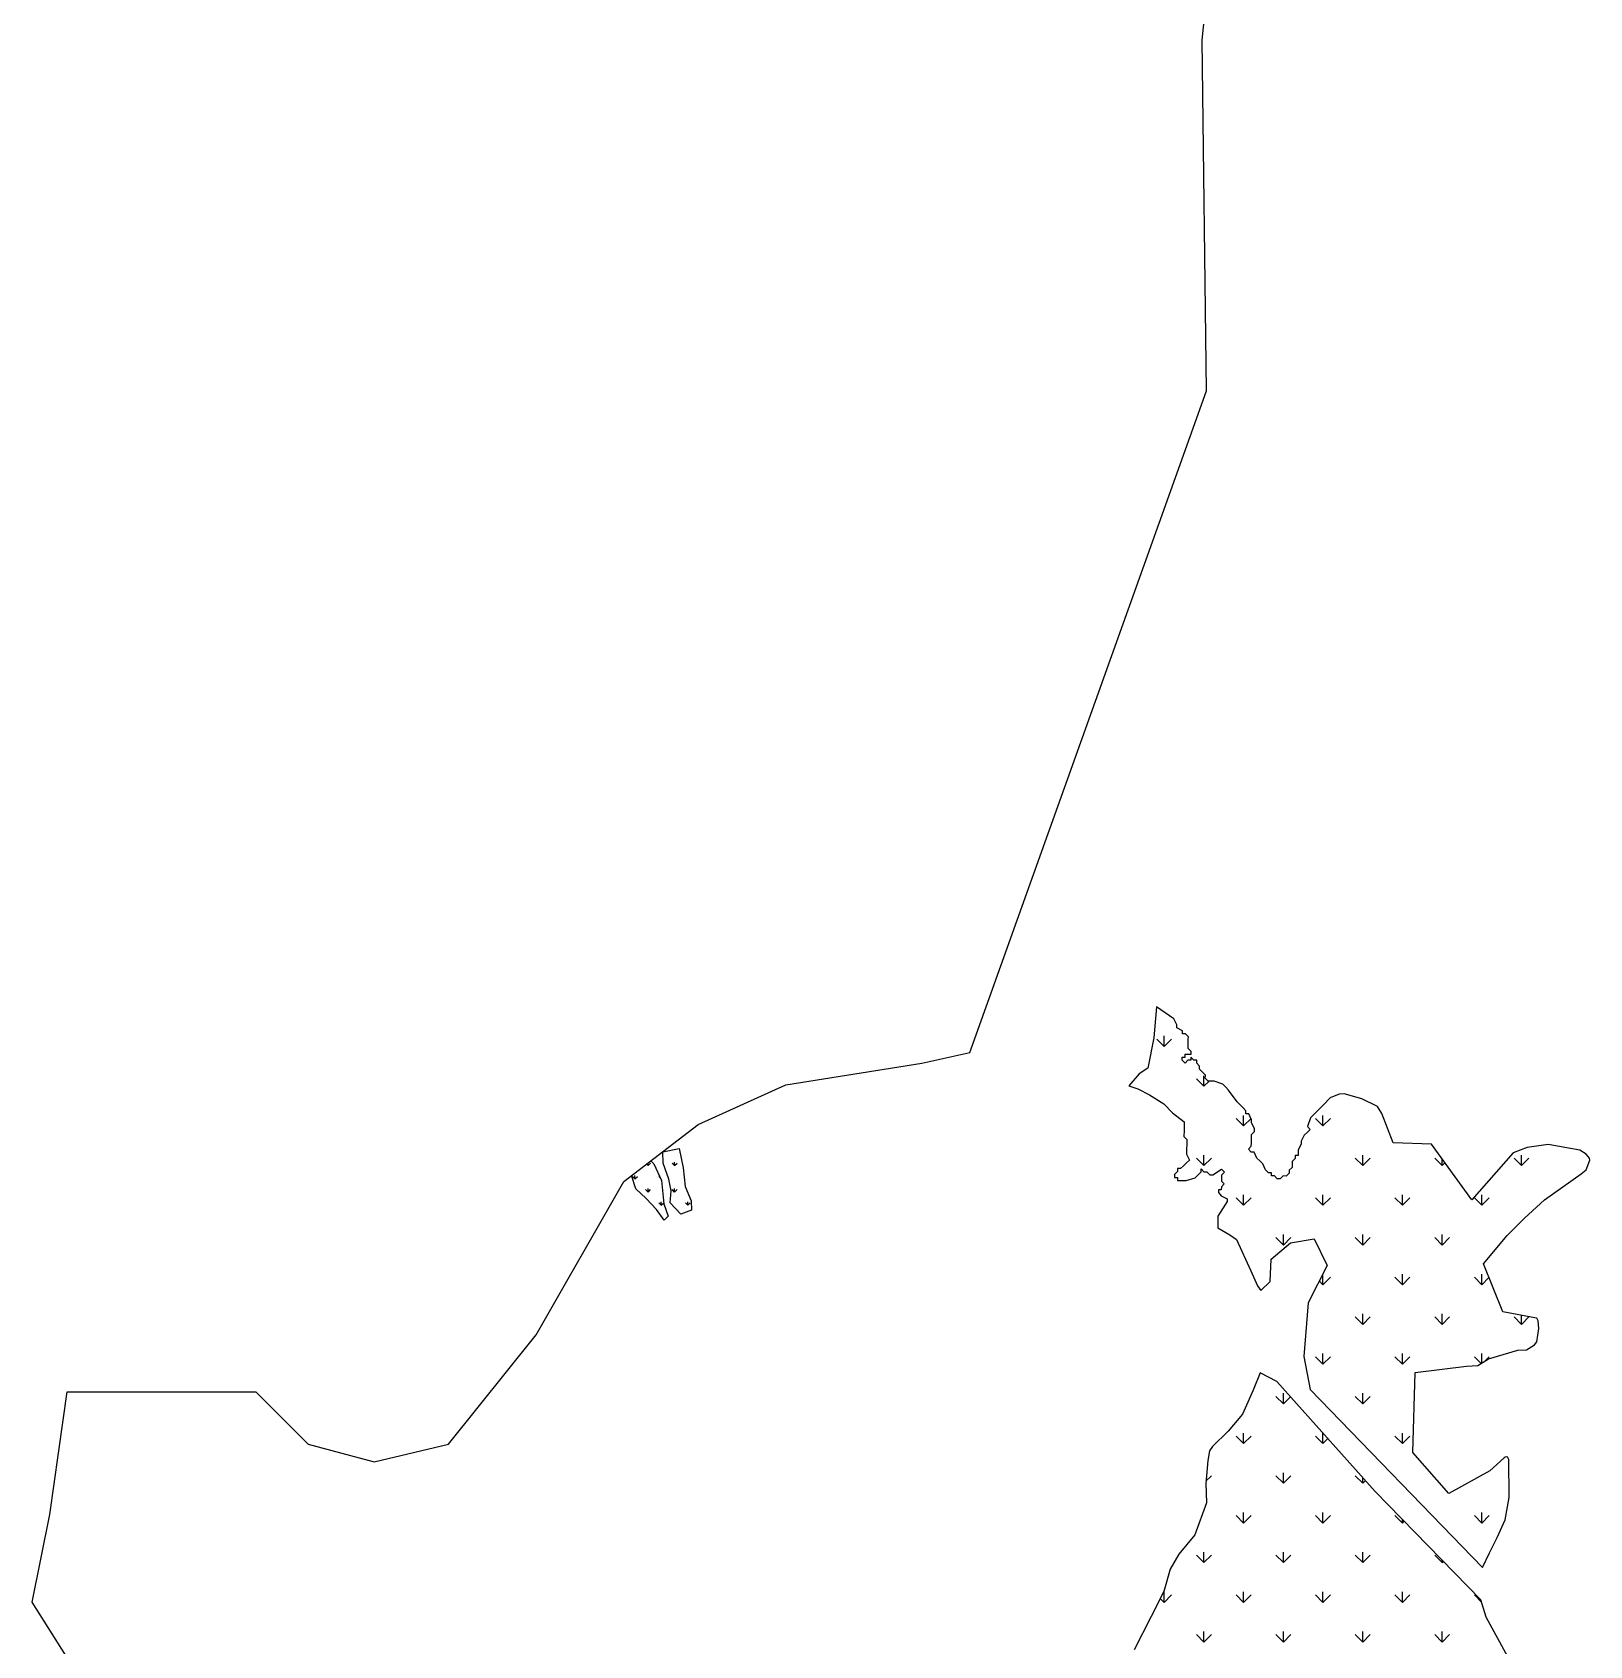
# Model space of a CAD drawing. Header units: metres. Extents: x 266585 to 279238, y 2117616 to 2127268.
# Drawn here: x 266632 to 268746, y 2120449 to 2122639 of the extents above; entities that cross this region are included whole.
import ezdxf

# ---------------------------------------------------------------- set-up
doc = ezdxf.new("R2010")
doc.units = ezdxf.units.M
doc.layers.add('MANGROOVES', color=112, linetype='Continuous')
doc.layers.add('village', color=3, linetype='Continuous')

msp = doc.modelspace()

# ---------------------------------------------------------------- linework, layer by layer
at = {"layer": 'MANGROOVES'}
for p, q in [((268158, 2121316), (268154.2, 2121273.9)), ((268181.6, 2121299.7), (268158, 2121316)), ((268185.5, 2121291.7), (268181.6, 2121299.7)), ((268185.4, 2121287.7), (268185.5, 2121291.7)), ((268193.3, 2121283.6), (268185.4, 2121287.7)), ((268193.3, 2121279.6), (268193.3, 2121283.6)), ((268197.3, 2121279.6), (268193.3, 2121279.6)), ((268201.2, 2121275.5), (268197.3, 2121279.6)), ((268201.1, 2121271.6), (268201.2, 2121275.5)), ((268154.2, 2121273.9), (268146.2, 2121232.8)), ((268200.9, 2121259.6), (268201, 2121263.6)), ((268204.9, 2121255.6), (268200.9, 2121259.6)), ((268201, 2121263.6), (268201.1, 2121267.6)), ((268201.1, 2121267.6), (268201.1, 2121271.6)), ((268204.8, 2121251.6), (268204.9, 2121255.6)), ((268146.2, 2121232.8), (268134.4, 2121225)), ((268192.7, 2121243.8), (268192.8, 2121247.8)), ((268196.7, 2121239.8), (268192.7, 2121243.8)), ((268192.8, 2121247.8), (268196.8, 2121247.7)), ((268200.7, 2121243.7), (268196.7, 2121239.8)), ((268196.8, 2121247.7), (268196.8, 2121251.7)), ((268196.8, 2121251.7), (268200.8, 2121251.6)), ((268204.7, 2121243.6), (268200.7, 2121243.7)), ((268200.8, 2121251.6), (268204.8, 2121251.6)), ((268208.7, 2121243.6), (268204.7, 2121247.6)), ((268204.7, 2121247.6), (268204.7, 2121243.6)), ((268212.7, 2121243.5), (268208.7, 2121243.6)), ((268212.6, 2121239.5), (268212.7, 2121243.5)), ((268216.5, 2121235.5), (268212.6, 2121239.5)), ((268216.5, 2121231.5), (268216.5, 2121235.5)), ((268220.4, 2121227.5), (268216.5, 2121231.5)), ((268134.4, 2121225), (268120.6, 2121209)), ((268224.3, 2121223.4), (268220.4, 2121227.5)), ((268224.2, 2121219.4), (268224.3, 2121223.4)), ((268228.2, 2121215.4), (268224.2, 2121219.4)), ((268232.2, 2121215.3), (268228.2, 2121215.4)), ((268236.1, 2121215.3), (268232.2, 2121215.3)), ((268248, 2121211.1), (268236.1, 2121215.3)), ((268251.9, 2121207.1), (268248, 2121211.1)), ((268120.6, 2121209), (268132.4, 2121204.9)), ((268132.4, 2121204.9), (268148.3, 2121196.7)), ((268148.3, 2121196.7), (268168, 2121184.4)), ((268255.9, 2121203.1), (268251.9, 2121207.1)), ((268267.6, 2121187), (268255.9, 2121203.1)), ((268393.8, 2121192.6), (268384.6, 2121182.9)), ((268405.7, 2121197.7), (268393.8, 2121192.6)), ((268412.5, 2121198.1), (268405.7, 2121197.7)), ((268436.6, 2121191.1), (268412.5, 2121198.1)), ((268457.9, 2121180.6), (268436.6, 2121191.1)), ((268168, 2121184.4), (268171.9, 2121180.4)), ((268171.9, 2121180.4), (268175.8, 2121176.3)), ((268175.8, 2121176.3), (268179.8, 2121172.3)), ((268179.8, 2121172.3), (268195.5, 2121160.1)), ((268271.5, 2121182.9), (268267.6, 2121187)), ((268275.4, 2121178.9), (268271.5, 2121182.9)), ((268279.3, 2121174.8), (268275.4, 2121178.9)), ((268279.3, 2121170.9), (268279.3, 2121174.8)), ((268283.3, 2121170.8), (268279.3, 2121170.9)), ((268287.1, 2121162.8), (268283.3, 2121170.8)), ((268384.6, 2121182.9), (268366.8, 2121165.6)), ((268464, 2121171.1), (268457.9, 2121180.6)), ((268479.2, 2121131.6), (268464, 2121171.1)), ((268195.3, 2121148.2), (268195.2, 2121140.2)), ((268195.4, 2121152.2), (268195.3, 2121148.2)), ((268195.5, 2121160.1), (268195.4, 2121156.1)), ((268195.4, 2121156.1), (268195.4, 2121152.2)), ((268286.8, 2121142.9), (268290.9, 2121146.8)), ((268287.1, 2121158.8), (268287.1, 2121162.8)), ((268290.9, 2121150.8), (268287.1, 2121158.8)), ((268290.9, 2121146.8), (268290.9, 2121150.8)), ((268362.5, 2121145.7), (268358.5, 2121141.8)), ((268366.6, 2121149.7), (268362.5, 2121145.7)), ((268366.8, 2121165.6), (268362.7, 2121153.7)), ((268362.7, 2121153.7), (268366.6, 2121149.7)), ((267488.1, 2121119.1), (267510, 2121123.6)), ((267510, 2121123.6), (267515.6, 2121097.8)), ((268195.2, 2121140.2), (268199.1, 2121136.2)), ((268199.1, 2121136.2), (268198.8, 2121116.3)), ((268282.6, 2121123), (268286.6, 2121126.9)), ((268286.5, 2121119), (268282.6, 2121123)), ((268286.6, 2121126.9), (268286.7, 2121130.9)), ((268286.7, 2121130.9), (268286.8, 2121142.9)), ((268350.2, 2121122), (268350.1, 2121114.1)), ((268354.3, 2121129.9), (268350.2, 2121122)), ((268354.4, 2121133.9), (268354.3, 2121129.9)), ((268358.5, 2121141.8), (268354.4, 2121133.9)), ((268531.2, 2121129.9), (268479.2, 2121131.6)), ((268585.8, 2121054.3), (268531.2, 2121129.9)), ((268531.2, 2121129.9), (268531.2, 2121129.9)), ((268661.1, 2121125.3), (268642.2, 2121117.9)), ((268689.4, 2121129.3), (268661.1, 2121125.3)), ((268732.3, 2121121.5), (268689.4, 2121129.3)), ((267471.8, 2121107.3), (267475.8, 2121103.2)), ((267475.8, 2121103.2), (267486.2, 2121080.4)), ((267488.6, 2121103.8), (267488.1, 2121119.1)), ((267496.1, 2121082.1), (267488.6, 2121103.8)), ((268194.6, 2121100.4), (268190.6, 2121096.5)), ((268198.7, 2121104.3), (268194.6, 2121100.4)), ((268202.7, 2121108.2), (268198.7, 2121104.3)), ((268198.8, 2121116.3), (268202.7, 2121108.2)), ((268290.5, 2121118.9), (268286.5, 2121119)), ((268294.3, 2121110.9), (268290.5, 2121118.9)), ((268298.3, 2121106.9), (268294.3, 2121110.9)), ((268302.2, 2121102.8), (268298.3, 2121106.9)), ((268306, 2121094.8), (268302.2, 2121102.8)), ((268342, 2121102.2), (268341.9, 2121098.2)), ((268342.1, 2121106.2), (268342, 2121102.2)), ((268346.1, 2121110.1), (268342.1, 2121106.2)), ((268350.1, 2121114.1), (268346.1, 2121114.1)), ((268346.1, 2121114.1), (268346.1, 2121110.1)), ((268642.2, 2121117.9), (268585.8, 2121054.3)), ((268741, 2121116.2), (268732.3, 2121121.5)), ((268745.7, 2121110.7), (268741, 2121116.2)), ((268741.2, 2121094.9), (268745.9, 2121107.8)), ((268745.9, 2121107.8), (268745.7, 2121110.7)), ((267451.5, 2121069.1), (267445.3, 2121087.1)), ((267486.2, 2121080.4), (267489.2, 2121048.8)), ((267499.3, 2121066.3), (267496.1, 2121082.1)), ((267515.6, 2121097.8), (267518.4, 2121072.4)), ((268186.6, 2121092.6), (268182.5, 2121088.6)), ((268182.5, 2121088.6), (268182.5, 2121084.6)), ((268182.5, 2121084.6), (268186.4, 2121084.6)), ((268186.4, 2121084.6), (268186.4, 2121080.6)), ((268186.4, 2121080.6), (268190.4, 2121080.6)), ((268190.6, 2121096.5), (268186.6, 2121096.5)), ((268186.6, 2121096.5), (268186.6, 2121092.6)), ((268190.4, 2121080.6), (268194.3, 2121080.5)), ((268194.3, 2121080.5), (268198.3, 2121080.4)), ((268198.3, 2121080.4), (268210.3, 2121084.2)), ((268210.3, 2121084.2), (268214.4, 2121088.2)), ((268214.4, 2121088.2), (268218.4, 2121092.1)), ((268218.4, 2121092.1), (268218.5, 2121096.1)), ((268218.5, 2121096.1), (268222.4, 2121092)), ((268222.4, 2121092), (268226.4, 2121092)), ((268226.4, 2121092), (268230.3, 2121087.9)), ((268230.3, 2121087.9), (268234.3, 2121087.9)), ((268234.3, 2121087.9), (268246.3, 2121095.7)), ((268246.2, 2121083.7), (268246.1, 2121079.7)), ((268246.1, 2121079.7), (268250, 2121075.7)), ((268250.3, 2121091.6), (268246.2, 2121087.7)), ((268246.2, 2121087.7), (268246.2, 2121083.7)), ((268246.3, 2121095.7), (268250.3, 2121091.6)), ((268310, 2121090.8), (268306, 2121094.8)), ((268313.9, 2121090.7), (268310, 2121090.8)), ((268313.9, 2121086.7), (268313.9, 2121090.7)), ((268317.9, 2121086.7), (268313.9, 2121086.7)), ((268321.8, 2121082.6), (268317.9, 2121086.7)), ((268325.8, 2121082.6), (268321.8, 2121082.6)), ((268329.8, 2121086.5), (268325.8, 2121082.6)), ((268333.8, 2121086.4), (268329.8, 2121086.5)), ((268337.8, 2121090.3), (268333.8, 2121086.4)), ((268337.9, 2121094.3), (268337.8, 2121090.3)), ((268341.9, 2121098.2), (268337.9, 2121094.3)), ((268684.6, 2121054.3), (268734.4, 2121089.5)), ((268734.4, 2121089.5), (268741.2, 2121094.9)), ((267465.5, 2121056.1), (267451.5, 2121069.1)), ((267498, 2121050), (267499.3, 2121066.3)), ((267518.4, 2121072.4), (267526.4, 2121052.8)), ((268245.9, 2121067.8), (268241.9, 2121067.8)), ((268241.9, 2121067.8), (268241.9, 2121063.9)), ((268241.9, 2121063.9), (268245.8, 2121059.8)), ((268245.8, 2121059.8), (268253.7, 2121055.7)), ((268246, 2121071.8), (268245.9, 2121067.8)), ((268250, 2121075.7), (268246, 2121071.8)), ((267479.2, 2121041.2), (267465.5, 2121056.1)), ((267489.7, 2121026.6), (267479.2, 2121041.2)), ((267489.2, 2121048.8), (267495.3, 2121032.2)), ((267512.2, 2121034.6), (267498, 2121050)), ((267526.7, 2121040), (267512.2, 2121034.6)), ((267526.4, 2121052.8), (267526.7, 2121040)), ((268253.7, 2121051.7), (268241.4, 2121032)), ((268253.7, 2121055.7), (268253.7, 2121051.7)), ((268657.3, 2121029.5), (268684.6, 2121054.3)), ((267495.3, 2121032.2), (267489.7, 2121026.6)), ((268241.4, 2121028), (268241.2, 2121020.1)), ((268241.2, 2121020.1), (268241.2, 2121016.1)), ((268241.2, 2121016.1), (268257.7, 2121006.5)), ((268241.4, 2121032), (268241.4, 2121028)), ((268634, 2121005.9), (268657.3, 2121029.5)), ((268257.7, 2121006.5), (268266.4, 2121000.4)), ((268266.4, 2121000.4), (268285.9, 2120957.7)), ((268313.7, 2120973.6), (268340, 2120995.8)), ((268340, 2120995.8), (268371.9, 2121001.2)), ((268371.9, 2121001.2), (268389.8, 2120964.9)), ((268601.6, 2120967.2), (268634, 2121005.9)), ((268312.4, 2120943.4), (268313.7, 2120973.6)), ((268285.9, 2120957.7), (268295.2, 2120937.6)), ((268389.8, 2120964.9), (268363.9, 2120914.2)), ((268628.1, 2120902.1), (268601.6, 2120967.2)), ((268295.2, 2120937.6), (268299.6, 2120930.9)), ((268299.6, 2120930.9), (268312.4, 2120943.4)), ((268363.9, 2120914.2), (268357.8, 2120841.4)), ((268673.8, 2120893.5), (268628.1, 2120902.1)), ((268674, 2120893.4), (268673.8, 2120893.5)), ((268675.9, 2120889.8), (268674, 2120893.4)), ((268676.8, 2120879.4), (268675.9, 2120889.8)), ((268671, 2120857.3), (268674.2, 2120861.3)), ((268674.2, 2120861.3), (268676.8, 2120879.4)), ((268357.8, 2120841.4), (268366.4, 2120796.8)), ((268594, 2120829.5), (268608.4, 2120838.2)), ((268608.4, 2120838.2), (268648.2, 2120850)), ((268648.2, 2120850), (268660.2, 2120850.5)), ((268660.2, 2120850.5), (268671, 2120857.3)), ((268298.5, 2120819.4), (268289.2, 2120795.8)), ((268321.3, 2120807.7), (268298.5, 2120819.4)), ((268505.9, 2120711.4), (268509, 2120819.7)), ((268509, 2120819.7), (268578.7, 2120828.4)), ((268578.7, 2120828.4), (268594, 2120829.5)), ((268289.2, 2120795.8), (268274.7, 2120763.4)), ((268454.9, 2120658.2), (268321.3, 2120807.7)), ((268366.4, 2120796.8), (268600.6, 2120555.2)), ((268274.7, 2120763.4), (268255, 2120740.2)), ((268255, 2120740.2), (268233.8, 2120719.6)), ((268229.8, 2120713.5), (268227.8, 2120700.5)), ((268233.8, 2120719.6), (268229.8, 2120713.5)), ((268554.5, 2120655.5), (268505.9, 2120711.4)), ((268227.8, 2120700.5), (268224.7, 2120669.3)), ((268610.3, 2120686.6), (268554.5, 2120655.5)), ((268629.7, 2120704.1), (268610.3, 2120686.6)), ((268631.3, 2120705.1), (268629.7, 2120704.1)), ((268633.5, 2120705.5), (268631.3, 2120705.1)), ((268634.1, 2120705.4), (268633.5, 2120705.5)), ((268635, 2120704.6), (268634.1, 2120705.4)), ((268636.2, 2120701.6), (268635, 2120704.6)), ((268636.7, 2120650.4), (268636.2, 2120701.6)), ((268224.7, 2120669.3), (268226, 2120643.2)), ((268226, 2120643.2), (268210.2, 2120599.6)), ((268598.3, 2120511.4), (268454.9, 2120658.2)), ((268631.1, 2120620), (268636.7, 2120650.4)), ((268620.2, 2120595.9), (268631.1, 2120620)), ((268210.2, 2120599.6), (268188.1, 2120573.5)), ((268600.6, 2120555.2), (268609.8, 2120575.3)), ((268609.8, 2120575.3), (268620.2, 2120595.9)), ((268176.3, 2120553), (268168, 2120522.8)), ((268188.1, 2120573.5), (268176.3, 2120553)), ((268168, 2120522.8), (268150.8, 2120488.8)), ((268605.3, 2120487.7), (268598.3, 2120511.4)), ((268150.8, 2120488.8), (268127.6, 2120443.4)), ((268635, 2120434), (268605.3, 2120487.7))]:
    msp.add_line(p, q, dxfattribs=at)
at = {"layer": 'MANGROOVES', "linetype": 'Continuous'}
for p, q in [((268168.4, 2121262.2), (268168.4, 2121276.5)), ((268168.4, 2121262.2), (268158.3, 2121272.3)), ((268168.4, 2121262.2), (268178.5, 2121272.3)), ((268222.3, 2121208.3), (268212.2, 2121218.4)), ((268222.3, 2121208.3), (268222.3, 2121222.6)), ((268222.3, 2121208.3), (268229.3, 2121215.4)), ((268276.2, 2121154.5), (268276.2, 2121168.7)), ((268383.9, 2121154.5), (268383.9, 2121168.7)), ((268276.2, 2121154.5), (268266.1, 2121164.6)), ((268276.2, 2121154.5), (268286.3, 2121164.6)), ((268383.9, 2121154.5), (268373.8, 2121164.6)), ((268383.9, 2121154.5), (268394, 2121164.6)), ((267467.9, 2121100.6), (267465.8, 2121102.8)), ((267467.9, 2121100.6), (267467.9, 2121104.4)), ((267467.9, 2121100.6), (267471.3, 2121103.9)), ((267503.9, 2121100.6), (267500.5, 2121103.9)), ((267503.9, 2121100.6), (267503.9, 2121105.3)), ((267503.9, 2121100.6), (267507.2, 2121103.9)), ((268222.3, 2121100.6), (268212.2, 2121110.7)), ((268222.3, 2121100.6), (268222.3, 2121114.9)), ((268222.3, 2121100.6), (268232.4, 2121110.7)), ((268437.8, 2121100.6), (268427.7, 2121110.7)), ((268437.8, 2121100.6), (268437.8, 2121114.9)), ((268437.8, 2121100.6), (268447.9, 2121110.7)), ((268545.6, 2121100.6), (268535.5, 2121110.7)), ((268545.6, 2121100.6), (268545.6, 2121110)), ((268545.6, 2121100.6), (268549.5, 2121104.5)), ((268653.3, 2121100.6), (268643.2, 2121110.7)), ((268653.3, 2121100.6), (268653.3, 2121114.9)), ((268653.3, 2121100.6), (268663.4, 2121110.7)), ((267450, 2121082.6), (267446.6, 2121086)), ((267450, 2121082.6), (267450, 2121087.4)), ((267450, 2121082.6), (267453.4, 2121086)), ((267484.5, 2121084), (267482.5, 2121086)), ((267467.9, 2121064.7), (267464.6, 2121068)), ((267467.9, 2121064.7), (267467.9, 2121069.4)), ((267467.9, 2121064.7), (267471.3, 2121068)), ((267503.9, 2121064.7), (267500.5, 2121068)), ((267503.9, 2121064.7), (267503.9, 2121069.4)), ((267503.9, 2121064.7), (267507.2, 2121068)), ((268276.2, 2121046.7), (268266.1, 2121056.8)), ((268276.2, 2121046.7), (268276.2, 2121061)), ((268276.2, 2121046.7), (268286.3, 2121056.8)), ((268383.9, 2121046.7), (268373.8, 2121056.8)), ((268383.9, 2121046.7), (268383.9, 2121061)), ((268383.9, 2121046.7), (268394, 2121056.8)), ((268491.7, 2121046.7), (268481.6, 2121056.8)), ((268491.7, 2121046.7), (268491.7, 2121061)), ((268491.7, 2121046.7), (268501.8, 2121056.8)), ((268599.5, 2121046.7), (268589.4, 2121056.8)), ((268599.5, 2121046.7), (268599.5, 2121061)), ((268599.5, 2121046.7), (268609.6, 2121056.8)), ((267485.9, 2121046.7), (267482.5, 2121050.1)), ((267485.9, 2121046.7), (267485.9, 2121051.5)), ((267485.9, 2121046.7), (267489.1, 2121049.9)), ((267521.8, 2121046.7), (267518.5, 2121050.1)), ((267521.8, 2121046.7), (267521.8, 2121051.5)), ((267521.8, 2121046.7), (267525.2, 2121050.1)), ((268330.1, 2120992.8), (268320, 2121002.9)), ((268330.1, 2120992.8), (268330.1, 2121007.1)), ((268330.1, 2120992.8), (268340.2, 2121002.9)), ((268437.8, 2120992.8), (268427.7, 2121002.9)), ((268437.8, 2120992.8), (268437.8, 2121007.1)), ((268437.8, 2120992.8), (268447.9, 2121002.9)), ((268545.6, 2120992.8), (268535.5, 2121002.9)), ((268545.6, 2120992.8), (268545.6, 2121007.1)), ((268545.6, 2120992.8), (268555.7, 2121002.9)), ((268383.9, 2120938.9), (268383.9, 2120953.2)), ((268383.9, 2120938.9), (268394, 2120949)), ((268491.7, 2120938.9), (268481.6, 2120949)), ((268491.7, 2120938.9), (268491.7, 2120953.2)), ((268491.7, 2120938.9), (268501.8, 2120949)), ((268599.5, 2120938.9), (268589.4, 2120949)), ((268599.5, 2120938.9), (268599.5, 2120953.2)), ((268599.5, 2120938.9), (268609.1, 2120948.6)), ((268383.9, 2120938.9), (268379.1, 2120943.8)), ((268437.8, 2120885), (268427.7, 2120895.2)), ((268437.8, 2120885), (268437.8, 2120899.3)), ((268437.8, 2120885), (268447.9, 2120895.2)), ((268545.6, 2120885), (268535.5, 2120895.2)), ((268545.6, 2120885), (268545.6, 2120899.3)), ((268545.6, 2120885), (268555.7, 2120895.2)), ((268653.3, 2120885), (268643.2, 2120895.2)), ((268653.3, 2120885), (268653.3, 2120897.3)), ((268653.3, 2120885), (268663.4, 2120895.2)), ((268383.9, 2120831.2), (268373.8, 2120841.3)), ((268383.9, 2120831.2), (268383.9, 2120845.5)), ((268383.9, 2120831.2), (268394, 2120841.3)), ((268491.7, 2120831.2), (268481.6, 2120841.3)), ((268491.7, 2120831.2), (268491.7, 2120845.5)), ((268491.7, 2120831.2), (268501.8, 2120841.3)), ((268598.5, 2120832.2), (268589.4, 2120841.3)), ((268599.5, 2120832.8), (268599.5, 2120845.5)), ((268603.5, 2120835.2), (268609.6, 2120841.3)), ((268330.1, 2120777.3), (268320, 2120787.4)), ((268330.1, 2120777.3), (268330.1, 2120791.6)), ((268330.1, 2120777.3), (268339.8, 2120787)), ((268437.8, 2120777.3), (268427.7, 2120787.4)), ((268437.8, 2120777.3), (268437.8, 2120791.6)), ((268437.8, 2120777.3), (268447.9, 2120787.4)), ((268276.2, 2120723.4), (268266.1, 2120733.5)), ((268276.2, 2120723.4), (268276.2, 2120737.7)), ((268276.2, 2120723.4), (268286.3, 2120733.5)), ((268383.9, 2120723.4), (268373.8, 2120733.5)), ((268383.9, 2120723.4), (268383.9, 2120737.6)), ((268383.9, 2120723.4), (268390.6, 2120730.1)), ((268491.7, 2120723.4), (268481.6, 2120733.5)), ((268491.7, 2120723.4), (268491.7, 2120737.7)), ((268491.7, 2120723.4), (268501.8, 2120733.5)), ((268225, 2120672.2), (268232.4, 2120679.6)), ((268330.1, 2120669.5), (268320, 2120679.6)), ((268330.1, 2120669.5), (268330.1, 2120683.8)), ((268330.1, 2120669.5), (268340.2, 2120679.6)), ((268437.8, 2120669.5), (268427.7, 2120679.6)), ((268437.8, 2120669.5), (268437.8, 2120677.3)), ((268437.8, 2120669.5), (268441.5, 2120673.2)), ((268276.2, 2120615.6), (268266.1, 2120625.7)), ((268276.2, 2120615.6), (268276.2, 2120629.9)), ((268276.2, 2120615.6), (268286.3, 2120625.7)), ((268383.9, 2120615.6), (268373.8, 2120625.7)), ((268383.9, 2120615.6), (268383.9, 2120629.9)), ((268383.9, 2120615.6), (268394, 2120625.7)), ((268491.7, 2120615.6), (268481.6, 2120625.7)), ((268491.7, 2120615.6), (268491.7, 2120620.5)), ((268599.5, 2120615.6), (268589.4, 2120625.7)), ((268599.5, 2120615.6), (268599.5, 2120629.9)), ((268599.5, 2120615.6), (268609.6, 2120625.7)), ((268491.7, 2120615.6), (268494.1, 2120618)), ((268222.3, 2120561.8), (268222.3, 2120576)), ((268330.1, 2120561.8), (268330.1, 2120576)), ((268437.8, 2120561.8), (268437.8, 2120576)), ((268222.3, 2120561.8), (268212.2, 2120571.9)), ((268222.3, 2120561.8), (268232.4, 2120571.9)), ((268330.1, 2120561.8), (268320, 2120571.9)), ((268330.1, 2120561.8), (268340.2, 2120571.9)), ((268437.8, 2120561.8), (268427.7, 2120571.9)), ((268437.8, 2120561.8), (268447.9, 2120571.9)), ((268545.6, 2120561.8), (268535.5, 2120571.9)), ((268545.6, 2120561.8), (268545.6, 2120565.3)), ((268545.6, 2120561.8), (268547.3, 2120563.5)), ((268168.4, 2120507.9), (268163.1, 2120513.2)), ((268168.4, 2120507.9), (268168.4, 2120522.2)), ((268168.4, 2120507.9), (268178.5, 2120518)), ((268276.2, 2120507.9), (268266.1, 2120518)), ((268276.2, 2120507.9), (268276.2, 2120522.2)), ((268276.2, 2120507.9), (268286.3, 2120518)), ((268383.9, 2120507.9), (268373.8, 2120518)), ((268383.9, 2120507.9), (268383.9, 2120522.2)), ((268383.9, 2120507.9), (268394, 2120518)), ((268491.7, 2120507.9), (268481.6, 2120518)), ((268491.7, 2120507.9), (268491.7, 2120522.2)), ((268491.7, 2120507.9), (268501.8, 2120518)), ((268599.2, 2120508.1), (268589.4, 2120518)), ((268222.3, 2120454), (268222.3, 2120468.3)), ((268330.1, 2120454), (268330.1, 2120468.3)), ((268437.8, 2120454), (268437.8, 2120468.3)), ((268545.6, 2120454), (268545.6, 2120468.3)), ((268222.3, 2120454), (268212.2, 2120464.1)), ((268222.3, 2120454), (268232.4, 2120464.1)), ((268330.1, 2120454), (268320, 2120464.1)), ((268330.1, 2120454), (268340.2, 2120464.1)), ((268437.8, 2120454), (268427.7, 2120464.1)), ((268437.8, 2120454), (268447.9, 2120464.1)), ((268545.6, 2120454), (268535.5, 2120464.1)), ((268545.6, 2120454), (268555.7, 2120464.1))]:
    msp.add_line(p, q, dxfattribs=at)
at = {"layer": 'village', "color": 3, "true_color": 0x00ff00}
for p, q in [((268220, 2122627.8), (268261.7, 2123038.2)), ((268226, 2122152.1), (268220, 2122627.8)), ((267904.8, 2121254.1), (268226, 2122152.1)), ((267839.4, 2121239.8), (267904.8, 2121254.1)), ((267655.1, 2121210.1), (267839.4, 2121239.8)), ((267536.1, 2121156.5), (267655.1, 2121210.1)), ((267435, 2121079.2), (267536.1, 2121156.5)), ((267316.1, 2120871.1), (267435, 2121079.2)), ((267197.1, 2120722.4), (267316.1, 2120871.1)), ((266656, 2120627.3), (266679.7, 2120793.8)), ((266679.7, 2120793.8), (266935.5, 2120793.8)), ((266935.5, 2120793.8), (267006.8, 2120722.4)), ((267006.8, 2120722.4), (267096, 2120698.6)), ((267096, 2120698.6), (267197.1, 2120722.4)), ((266632.2, 2120508.3), (266656, 2120627.3)), ((266703.5, 2120395.3), (266632.2, 2120508.3))]:
    msp.add_line(p, q, dxfattribs=at)

doc.saveas('drawing.dxf')
